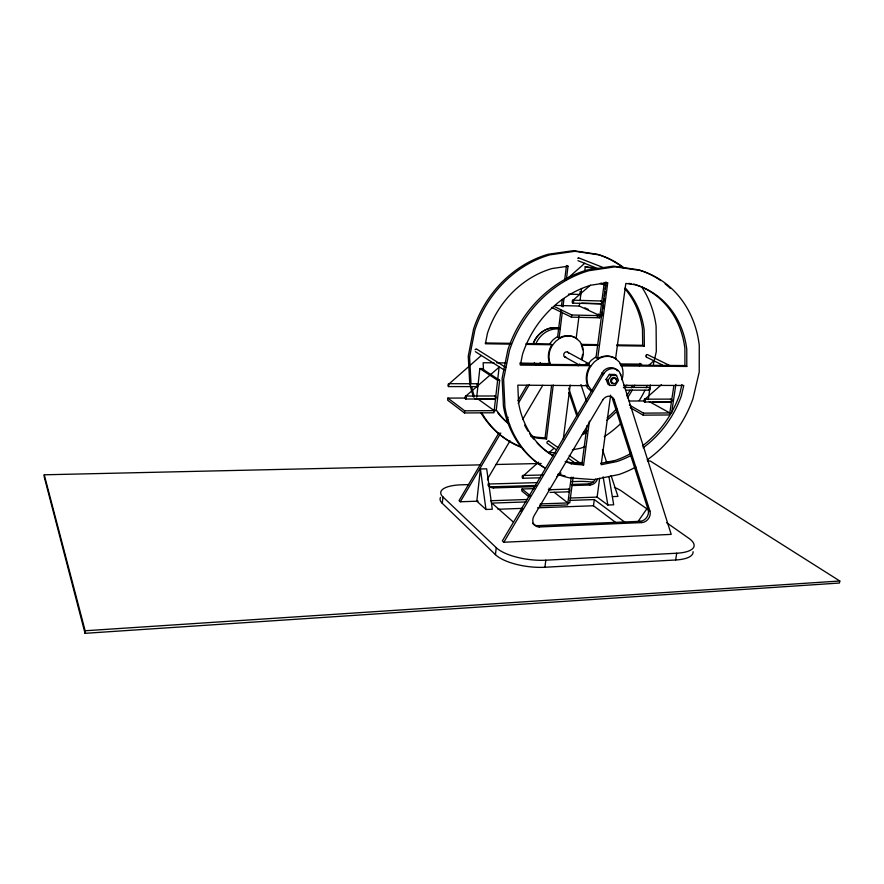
<?xml version="1.0" encoding="UTF-8"?>
<svg xmlns="http://www.w3.org/2000/svg" width="884" height="884" viewBox="0 0 884 884"><rect width="100%" height="100%" fill="white"/><g stroke="black" fill="none" stroke-linecap="round" stroke-linejoin="round"><path stroke-width="1.33" d="M480.443 464.862L44.244 474.796L44.2 476.774L85.052 633.32L839.413 583.031L839.8 580.998L650.226 460.984L647.464 461.05M85.052 633.32L85.14 630.767L44.244 474.796M465.658 398.054L447.868 398.098L447.647 400.176L464.454 412.961L493.946 412.762L499.095 367.247L465.846 396.098M693.078 551.715A36.001 12.089 9.5 0 1 675.663 559.992L544.92 567.252A37.051 13.293 7.6 0 1 495.438 554.655L442.276 503.327L442.95 496.93A33.614 10.851 6.5 0 1 461.746 484.797L468.619 484.598M464.454 412.961L464.686 410.817L447.868 398.098M476.752 396.695L479.835 368.551L481.813 368.562L499.648 380.297L496.2 410.629L464.686 410.817M480.41 468.973L476.808 501.206L485.979 509.482L492.3 509.25L486.675 468.829L480.41 468.973L485.979 509.482M495.438 554.655L496.244 547.693L442.95 496.93M534.124 488.631L522.035 489.007L521.792 490.963L528.919 496.786M553.251 384.96L546.533 438.939L545.085 437.923L551.594 385.402M557.583 337.224L560.931 310.185M561.439 306.129L562.279 299.367M564.622 280.449L566.467 265.576L568.025 266.217L566.346 279.764M562.29 312.284L559.097 338.019A19.094 16.509 -60.1 0 1 576.158 338.307L579.915 341.633L582.114 345.511A19.105 16.52 -60.1 0 1 581.992 359.512M562.964 306.858L563.981 298.737M604.302 282.449L599.639 317.798L571.429 317.135L571.705 314.98L554.135 306.45M544.92 567.252L545.815 560.202L676.702 553.218A36.056 11.934 9.5 0 0 688.89 538.334L666.492 522.61M599.927 315.654L579.329 306.052L579.683 303.356M580.026 300.659L581.573 288.504M563.318 438.84L570.191 385.037M576.158 338.307L578.965 316.384M584.744 271.178L585.263 267.067L594.501 268.404M571.241 477.161L567.616 504.93L540.102 505.924L540.356 503.924L569.76 502.874L573.13 477.15M589.407 421.171L583.606 464.984L581.97 463.835L587.02 425.58M596.004 357.622L606.015 281.908M571.705 314.98L601.86 315.71L602.391 311.721M602.744 309.057L603.264 305.079M603.617 302.416L604.148 298.427M604.501 295.775L605.021 291.786M605.374 289.123L605.905 285.145L600.987 283.09M616.247 522.897L593.473 505.758L594.313 499.559L569.738 500.41M610.623 395.137L601.164 464.73L617.12 461.503A95.582 81.273 -59.7 0 0 630.701 455.614M621.795 366.296L619.529 362.219L615.584 358.716L625.828 283.433L635.486 284.792A95.582 81.273 -59.7 0 1 686.769 349.291L686.791 366.462L621.087 365.921L621.795 366.296A20.255 17.205 -59.7 0 1 621.96 379.822M599.684 478.222L597.109 497.117L607.849 505.018L613.695 504.808L608.954 476.653M673.862 385.645L669.508 414.95L643.187 415.16L643.475 413.137L629.386 405.071M648.281 399.623L650.381 385.015M675.873 384.308L671.619 412.938L643.475 413.137M675.663 559.992L676.702 553.218M639.452 365.733L640.005 363.28M653.431 364.23L656.315 351.534L656.094 326.097A104.19 90.157 -60.1 0 0 641.574 286.759M681.94 384.518L679.531 394.828A95.35 81.129 -59.8 0 1 642.414 445.923M603.032 374.783L605.352 371.678A11.227 9.503 -59.7 0 1 619.319 371.766L620.778 374.871M602.855 399.822L604.137 398.264A7.392 6.243 -58.3 0 1 613.352 398.242L614.203 399.789L611.606 397.236A7.37 6.232 -58.3 0 0 610.424 396.12M520.775 511.317L522.09 509.029M499.018 432.762L459.061 500.598L460.321 501.769L478.145 501.162M506.024 420.85L508.123 417.281M517.947 400.618L527.052 385.148M538.964 364.915L540.367 362.539M460.321 501.769L500.797 433.038M507.084 422.375L508.477 419.999M518.245 403.413L529.417 384.452M510.046 440.796L488.432 477.437A7.779 6.707 -50.4 0 0 487.471 479.835M522.588 419.513L542.809 385.236M617.562 370.827A11.194 9.492 -59.7 0 0 603.617 370.739L502.355 540.886L503.814 542.246L671.21 534.378L620.424 373.744M503.814 542.246L603.706 373.656L601.971 372.705M602.921 399.712L534.047 515.825A8.398 7.072 -50.6 0 0 539.395 526.963L641.795 522.588A8.321 6.785 -54.1 0 0 649.928 511.018L614.17 399.678M606.081 379.369L609.363 374.407L614.601 374.429L616.535 375.479L618.469 380.463L615.176 385.413L609.938 385.413L608.026 384.33L606.081 379.369L607.993 380.429L609.938 385.413M607.993 380.429L611.297 375.457L616.535 375.479M637.696 521.991L648.436 506.521M519.792 363.059L550.268 363.667A19.105 16.52 -60.1 0 1 552.555 345.08L555.771 341.257L559.705 338.351A19.105 16.52 -60.1 0 1 576.788 338.627M578.147 365.81L579.738 363.921M592.236 391.258L588.269 385.667A20.255 17.205 -59.7 0 1 590.844 366.042L594.247 361.987L598.391 358.893A20.255 17.205 -59.7 0 1 616.281 359.081M523.206 475.968L538.577 462.122M548.82 452.884L553.948 448.265M623.872 387.822L626.866 385.115M648.867 365.28L653.862 360.771M566.412 279.432L584.799 263.233M477.261 383.755L448.442 383.689L447.912 385.501L448.564 386.529L448.818 384.12L481.261 355.534M556.887 476.609L560.964 473.028M571.141 464.056L573.186 462.266M644.933 399.236L661.442 384.706M573.075 300.206A1.481 0.674 -87.9 0 1 573.373 302.637A1.481 0.674 -87.9 0 1 572.235 302.118A1.481 0.674 -87.9 0 1 573.075 300.206L590.401 285.189M600.822 463.315L615.43 460.376A95.35 81.129 -59.8 0 0 631.364 453.194M572.423 449.834L580.512 448.254A104.19 90.157 -60.1 0 0 585.396 446.475M568.025 266.217L552.058 268.537A90.168 78.013 -60.1 0 0 487.438 333.356L485.382 343.777L511.195 344.152M85.14 630.767L839.8 580.998M532.522 523.229A8.376 7.05 -50.6 0 0 537.859 525.649L640.049 521.328L641.795 522.588M497.968 509.261L522.532 508.355M537.538 507.803L593.473 505.758M526.035 501.924L491.891 503.106L513.56 522.223M490.476 500.742L527.494 499.482M569.981 498.046L597.396 497.106M612.479 496.598L617.96 496.41L611.076 475.592M548.345 489.758L569.02 489.117M549.992 492.421L569.329 491.802A1.414 0.641 87.7 0 0 569.572 489.924A1.414 0.641 87.7 0 0 568.688 489.25M488.001 485.283A7.757 6.696 -50.4 0 0 492.266 486.775L536.256 485.471M572.014 484.41L588.512 483.924A7.713 6.453 -54.2 0 0 595.451 479.183M488.543 485.581A7.779 6.707 -50.4 0 0 493.581 487.902L534.908 486.664M572.103 485.548L590.004 485.007A7.724 6.464 -54.2 0 0 597.462 479.073M487.891 484.045L537.428 482.62M571.837 481.625L578.722 481.426A32.609 10 8.1 0 1 593.33 482.233M522.798 475.493L543.008 474.962M522.787 478.266A1.381 0.586 88.2 0 0 523.306 476.277A1.381 0.586 88.2 0 0 522.278 476.1A1.381 0.586 88.2 0 0 522.787 478.266L540.301 477.78M495.626 464.509L541.174 463.47M571.539 462.785L582.589 462.531M606.048 462.001L612.955 461.835M629.121 401.016L645.386 400.96M652.967 401.8L671.475 401.734M644.734 401.999A1.403 0.718 89.8 0 0 645.364 399.911A1.403 0.718 89.8 0 0 644.116 399.866A1.403 0.718 89.8 0 0 644.734 401.999L671.1 401.911M465.702 396.043L495.239 395.988M474.807 398.806L495.526 398.761M465.691 399.016A1.492 0.575 89.9 0 0 466.199 396.805A1.492 0.575 89.9 0 0 465.194 396.761A1.492 0.575 89.9 0 0 465.691 399.016L495.228 398.949M644.745 399.181L671.111 399.115M626.093 390.153L649.188 390.164M588.269 385.667L517.814 385.148L518.588 402.949A95.582 81.273 -59.7 0 0 553.229 455.89M623.872 385.347L683.785 385.457L681.376 395.789A95.582 81.273 -59.7 0 1 643.11 447.79M448.431 386.584L477.249 386.617M623.386 387.413L649.199 387.446M499.648 380.297L497.626 380.297L479.835 368.551M494.001 362.827L483.139 362.738L483.537 370.518M496.709 362.86L506.223 362.937M585.915 363.633L588.634 363.656M619.905 363.932L641.662 364.12M520.157 364.175L588.479 364.749M620.712 365.026L684.923 365.567L686.791 366.462M485.371 342.959L511.129 343.346M526.046 343.567L550.456 343.931M581.307 344.384L597.672 344.627M616.767 344.915L642.679 345.301L644.348 346.097L644.16 329.809A90.168 78.013 -60.1 0 0 625.375 288.029M526.146 344.373L551.959 344.749A19.094 16.509 -60.1 0 0 549.671 363.313M582.6 349.655A19.094 16.509 -60.1 0 0 581.495 345.18L597.893 345.423M617.021 345.699L644.348 346.097M555.926 305.422L579.329 306.052M572.909 300.184L601.164 300.991M581.683 303.135L601.507 303.687M572.887 303.135L601.153 303.919M568.434 294.129L580.269 294.494M605.905 285.145L600.28 283.532M581.97 463.835L572.412 463.094A95.35 81.129 -59.8 0 1 566.047 461.337M583.606 464.984L574.025 464.244A95.582 81.273 -59.7 0 1 565.13 461.614M548.467 452.276L555.506 452.84M545.085 437.923L535.947 437.138A89.958 77.88 -60.2 0 1 532.035 436.11M546.533 438.939L537.384 438.166A90.168 78.013 -60.1 0 1 530.875 436.309M628.856 283.388L631.264 283.731M584.998 266.614L592.899 267.764M578.954 257.995L605.463 268.427M577.97 260.658L598.125 268.681M584.865 307.798L588.501 309.499M598.214 314.008L601.86 315.71M597.219 316.66L599.639 317.798M551.539 307.411L571.429 317.135M669.298 365.313L647.486 354.639A1.359 1.138 -61.6 0 0 646.58 354.76M646.524 357.158L662.249 364.926M581.495 345.18L582.114 345.511M559.705 338.351L556.975 336.903L553.064 339.799L549.859 343.6L552.555 345.08M598.391 358.893L595.33 357.269L591.197 360.352L587.816 364.385L590.844 366.042M609.363 374.407L611.297 375.457M567.484 352.086L589.23 363.954M649.298 401.612L669.807 412.95M564.412 356.716L580.048 365.401M630.281 407.723L643.187 415.16M591.54 391.435L587.573 387.954L585.838 384.938M476.918 349.268L505.725 367.401M475.349 351.644L504.079 369.899M647.442 509.239L621.673 491.161A32.609 10 8.1 0 0 614.358 487.393M612.424 398.673L648.171 509.781L649.928 511.018M548.931 441.182L557.937 447.514M569.197 455.437L581.584 464.144M547.428 443.459L556.412 449.823M568.766 458.575L575.506 463.349M476.609 398.032L494.189 410.64M588.512 483.924L590.004 485.007M594.313 499.559L624.767 522.168M548.909 488.178L551.019 489.824M554.18 492.289L567.882 502.941M522.035 489.007L530.179 495.637M492.266 486.775L493.581 487.902M537.859 525.649L539.395 526.963M548.146 363.07L549.273 364.993M568.666 388.198L577.86 415.579M568.92 392.507L576.799 415.933M580.932 384.507L586.523 401.424M602.457 449.569L606.767 462.575M603.131 476.808L607.849 505.018M471.028 383.634L469.581 357.07L474.874 330.008A104.19 90.157 -60.1 0 1 549.892 254.846L574.976 251.288L599.043 254.89A104.19 90.157 -60.1 0 1 623.585 267.532M642.679 345.301L642.48 329.047A89.958 77.88 -60.2 0 0 624.623 288.372M684.923 365.567L684.89 348.44A95.35 81.129 -59.8 0 0 633.673 284.073M569.329 491.802A1.414 0.641 87.7 0 1 568.445 491.139M547.196 443.249A1.359 1.16 -54.5 0 1 547.196 441.691M547.704 441.204A1.359 1.16 -54.5 0 1 549.163 441.381M670.47 399.8A1.392 0.74 89.7 0 1 671.486 399.314A1.392 0.74 89.7 0 1 671.752 401.226A1.392 0.74 89.7 0 1 670.735 401.712M646.259 357.026A1.359 1.138 -61.6 0 1 646.303 354.97M648.856 387.623A1.359 0.696 -89.9 0 1 649.806 388.131A1.359 0.696 -89.9 0 1 649.541 389.988A1.359 0.696 -89.9 0 1 648.591 389.468M494.808 396.408A1.481 0.597 89.9 0 1 495.703 396.54A1.481 0.597 89.9 0 1 495.57 398.695A1.481 0.597 89.9 0 1 494.708 398.187M475.073 349.744A1.425 1.271 -57.7 0 1 476.609 349.125M476.863 384.164A1.437 0.564 -89.9 0 1 477.692 384.275A1.437 0.564 -89.9 0 1 477.57 386.363A1.437 0.564 -89.9 0 1 476.763 385.899M600.667 301.477A1.47 0.707 -87.7 0 1 601.661 301.367A1.47 0.707 -87.7 0 1 601.65 303.433A1.47 0.707 -87.7 0 1 600.656 303.543M577.705 258.305A1.425 1.238 -66.7 0 1 578.644 257.929M579.816 292.129A1.425 0.663 -87.6 0 1 580.788 292.096A1.425 0.663 -87.6 0 1 580.655 294.184A1.425 0.663 -87.6 0 1 579.705 293.853M613.54 383.214A2.984 2.519 -59.6 0 1 610.601 381.181A2.984 2.519 -59.6 0 1 612.932 377.667A2.984 2.519 -59.6 0 1 615.872 379.711M535.837 365.103A22.686 19.724 -60.1 0 1 534.323 362.926M533.074 343.732A22.686 19.724 -60.1 0 1 558.787 328.152M535.98 365.191A22.686 19.724 -60.1 0 1 534.466 363.015M533.218 343.81A22.686 19.724 -60.1 0 1 558.942 328.229M535.814 343.92A22.763 19.779 -60.1 0 1 559.881 329.113M634.822 385.104A90.168 78.013 -60.1 0 1 633.618 387.523M632.336 389.899A90.168 78.013 -60.1 0 1 627.452 397.899M615.596 412.441A90.168 78.013 -60.1 0 1 606.744 420.441M586.114 432.994A90.168 78.013 -60.1 0 1 582.346 434.552M509.604 424.497A90.168 78.013 -60.1 0 1 496.134 409.701M632.59 385.424A89.958 77.88 -60.2 0 1 631.353 387.822M630.06 390.187A89.958 77.88 -60.2 0 1 626.579 395.877M616.734 408.607A89.958 77.88 -60.2 0 1 607.22 417.8M587.064 430.862A89.958 77.88 -60.2 0 1 583.329 432.541M507.162 422.607A89.958 77.88 -60.2 0 1 497.88 412.972M582.556 354.418A19.094 16.509 -60.1 0 1 581.374 359.169M647.21 385.424A104.19 90.157 -60.1 0 1 646.116 387.833M644.977 390.231A104.19 90.157 -60.1 0 1 639.242 400.585M621.176 423.104A104.19 90.157 -60.1 0 1 604.236 436.696M521.184 447.348A104.19 90.157 -60.1 0 1 481.592 412.618M474.454 396.761A104.19 90.157 -60.1 0 1 471.57 386.297M565.893 357.247A2.785 2.398 -60.1 0 1 563.738 354.992A2.785 2.398 -60.1 0 1 565.705 352.02A2.785 2.398 -60.1 0 1 568.556 353.235M619.817 265.344A103.947 90.013 -60.2 0 1 622.966 267.708M519.781 446.298A103.947 90.013 -60.2 0 1 480.94 412.806M473.57 397.071A103.947 90.013 -60.2 0 1 469.702 382.706L468.244 356.197L473.526 329.202A103.947 90.013 -60.2 0 1 548.367 254.227L573.407 250.68L597.429 254.283A103.947 90.013 -60.2 0 1 618.756 264.603M552.787 455.415A95.35 81.129 -59.8 0 1 537.152 443.05M533.604 439.017A95.35 81.129 -59.8 0 1 529.516 433.514M528.013 431.182A95.35 81.129 -59.8 0 1 524.621 425.105M587.595 385.28A20.233 17.194 -59.7 0 1 590.169 365.678L520.333 365.103L522.588 354.086A95.582 81.273 -59.7 0 1 590.998 285.178L607.772 282.626L597.706 358.528A20.233 17.194 -59.7 0 1 615.584 358.716M665.144 283.852A110.18 93.77 -59.8 0 1 670.326 288.372M565.141 476.034A110.18 93.77 -59.8 0 1 558.633 474.078M545.063 467.923A110.18 93.77 -59.8 0 1 503.438 406.264L502.123 378.286L507.891 349.721A110.18 93.77 -59.8 0 1 587.142 270.007L613.43 266.128L638.557 269.808A110.18 93.77 -59.8 0 1 660.779 280.593M647.221 459.868A110.456 93.936 -59.8 0 0 692.934 398.828L699.222 372.098L699.266 345.301A110.456 93.936 -59.8 0 0 640.381 270.493L615.198 266.813L588.854 270.703A110.456 93.936 -59.8 0 0 509.416 350.628L503.615 379.269L504.93 407.303A110.456 93.936 -59.8 0 0 545.45 468.409M635.905 466.984A110.456 93.936 -59.8 0 1 619.043 474.476L594.059 479.614L569.373 477.835A110.456 93.936 -59.8 0 1 557.649 474.321M648.171 509.781A8.31 6.774 -54.1 0 1 640.049 521.328M442.276 503.327A33.57 10.995 6.5 0 1 440.486 497.427M545.815 560.202A37.106 13.116 7.6 0 1 496.244 547.693M615.12 383.446A2.984 2.53 -59.6 0 0 615.805 378.462A2.984 2.53 -59.6 0 0 611.529 380.938A2.984 2.53 -59.6 0 0 615.12 383.446"/></g></svg>
